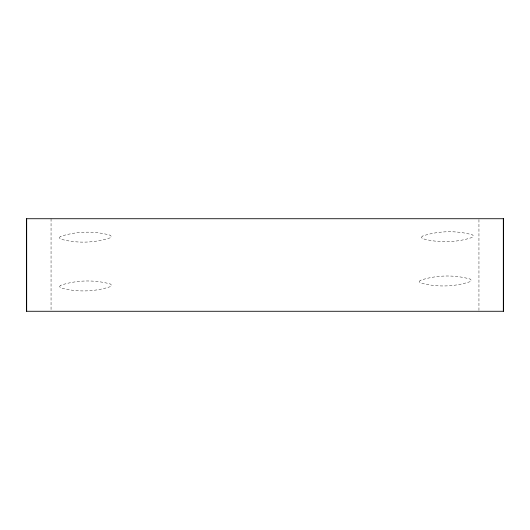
<?xml version="1.0" encoding="UTF-8"?>
<svg xmlns="http://www.w3.org/2000/svg" width="530" height="530" viewBox="0 0 530 530"><rect width="100%" height="100%" fill="white"/><g stroke="black" fill="none" stroke-linecap="round" stroke-linejoin="round"><path stroke-width="0.4" stroke-dasharray="2.65 1.99" d="M478.948 219.559L478.948 311.269M51.052 218.731L51.052 310.441M60.254 236.559L59.4 237.804L60.314 239.003C76.36 243.575 94.665 243.111 110.459 237.731L111.313 236.486L110.399 235.287C94.353 230.716 76.042 231.179 60.254 236.559M60.453 285.372L59.598 286.611L60.513 287.81C76.558 292.381 94.863 291.917 110.657 286.538L111.512 285.292L110.598 284.093C94.552 279.522 76.24 279.992 60.453 285.372M422.324 236.135L421.476 237.38L422.39 238.579C438.436 243.151 456.741 242.687 472.535 237.307L473.389 236.062L472.475 234.863C456.429 230.292 438.118 230.755 422.324 236.135M420.171 280.397L419.323 281.642L420.237 282.841C436.283 287.412 454.588 286.949 470.382 281.569L471.236 280.324L470.315 279.125C454.27 274.553 435.965 275.017 420.171 280.397"/><path stroke-width="0.79" d="M503.321 218.731L503.321 311.269M26.679 218.731L26.679 311.269M503.5 218.731L26.5 218.731L26.5 311.269L503.5 311.269L503.5 218.731"/></g></svg>
